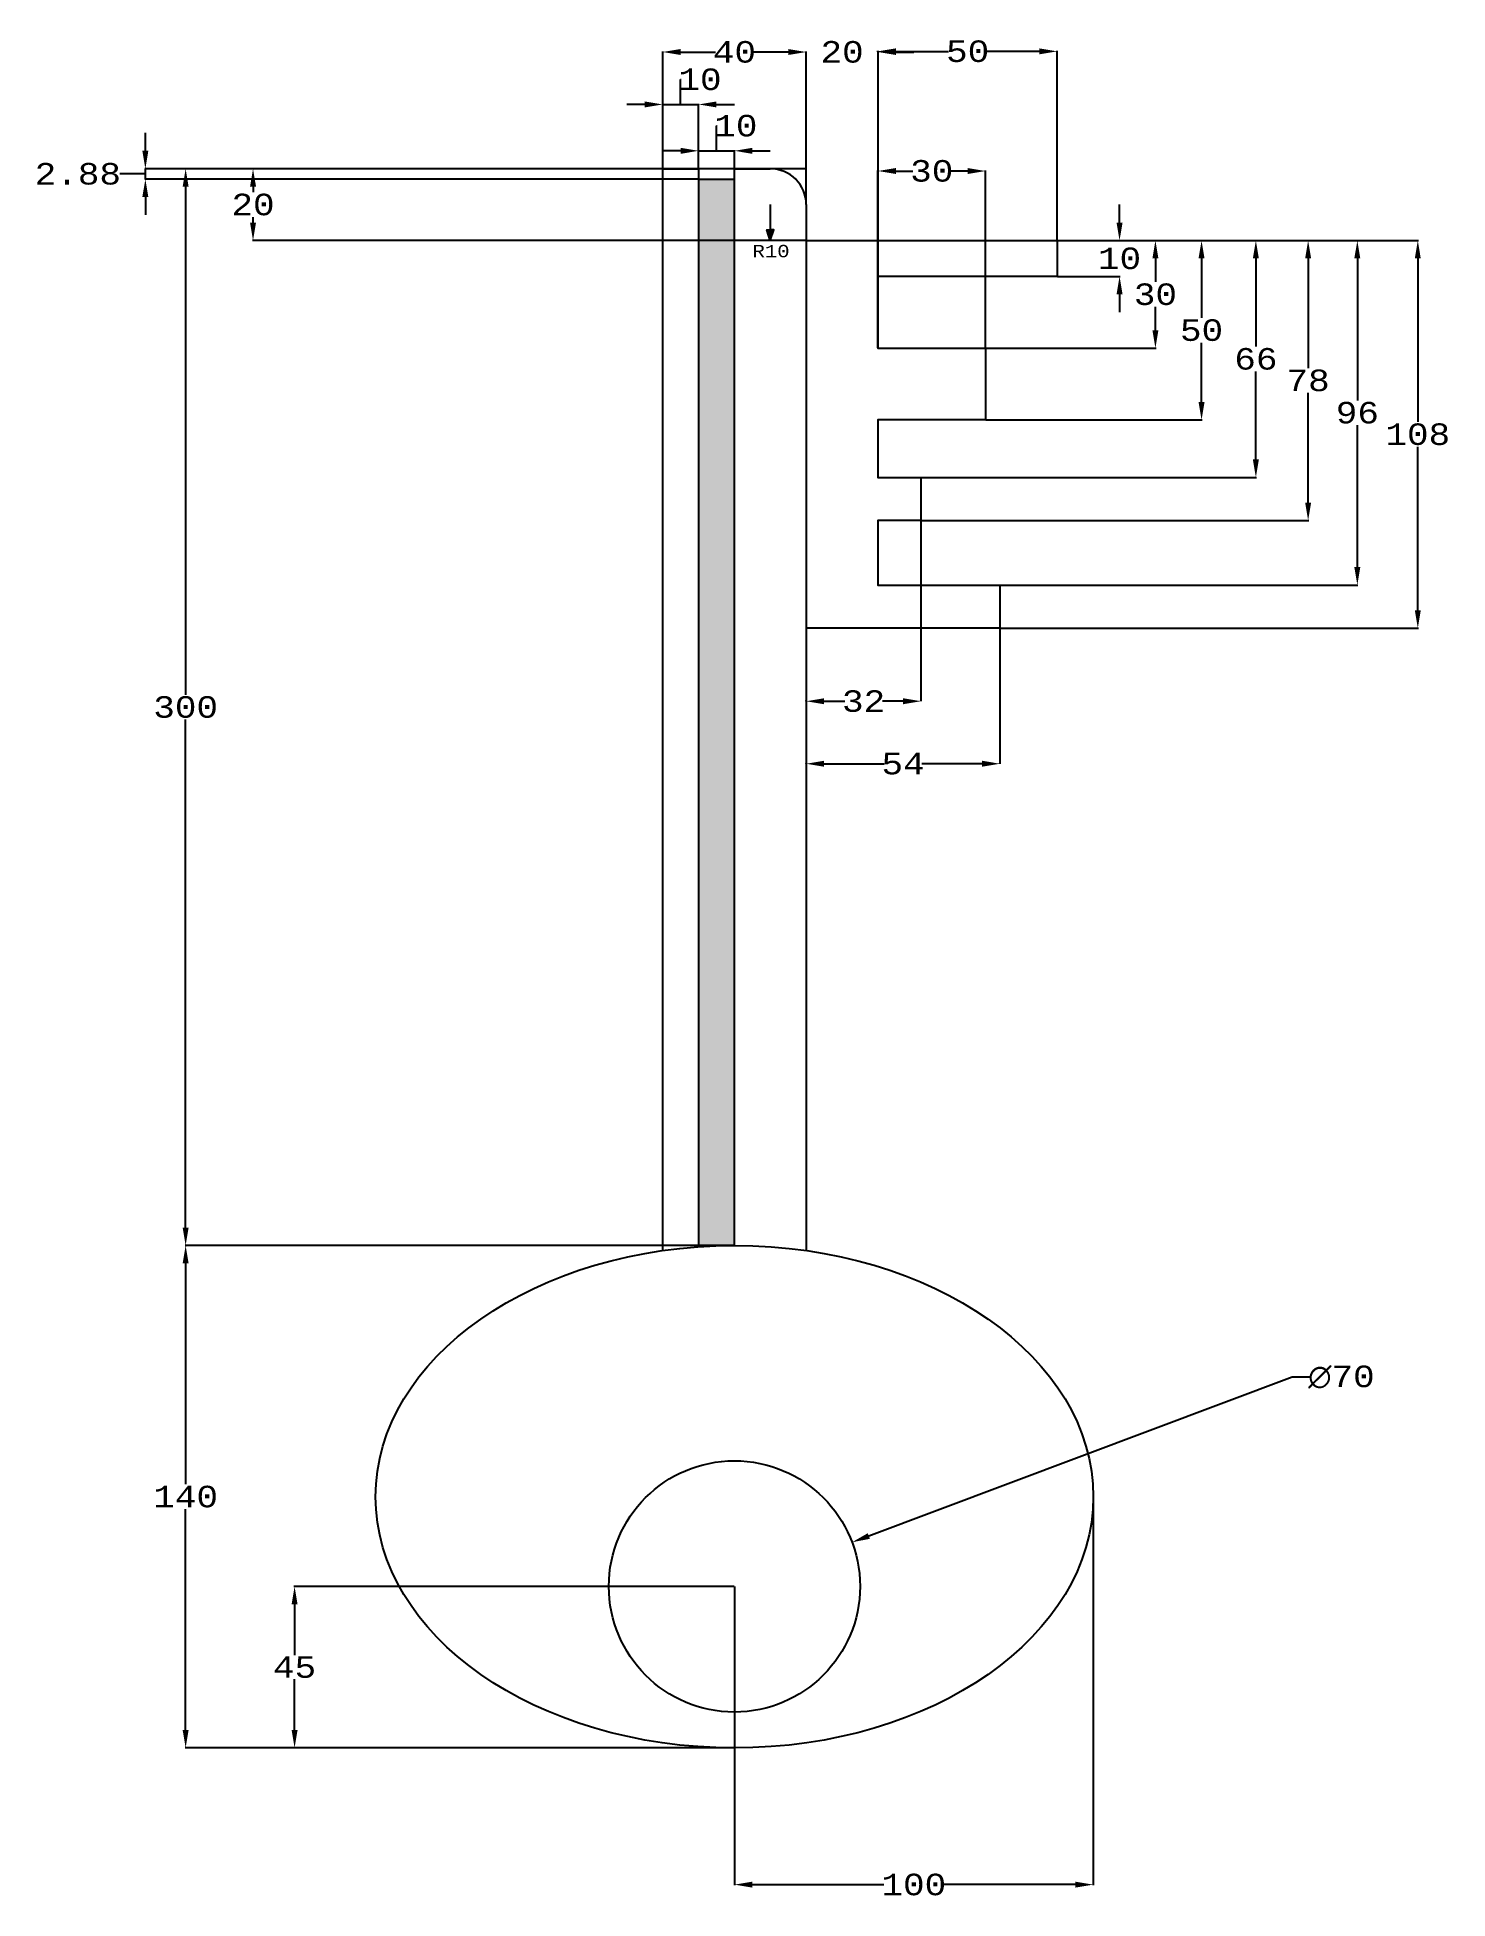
# Model space of a CAD drawing. Header units: millimetres. Extents: x 98 to 491, y 22 to 540.
import ezdxf

# ---------------------------------------------------------------- set-up
doc = ezdxf.new("R2010")
doc.units = ezdxf.units.MM
doc.header["$MEASUREMENT"] = 0
doc.layers.get('0').update_dxf_attribs({"plot": 0})
for name, color, linetype in [('dim', 30, 'Continuous'), ('Hatch', 250, 'Continuous'), ('medium', 4, 'Continuous'), ('thick', 1, 'Continuous')]:
    doc.layers.add(name, color=color, linetype=linetype)
doc.styles.get("Standard").update_dxf_attribs({"font": 'cour.ttf'})
doc.dimstyles.new('Mine', dxfattribs={"dimtxt": 6, "dimasz": 5, "dimexe": 0.18, "dimexo": 0.0625, "dimgap": 0.09, "dimtad": 0, "dimtih": 1, "dimtoh": 1, "dimdec": 0, "dimzin": 0, "dimdsep": 46, "dimtxsty": 'Standard', "dimcen": 0, "dimclrd": 256, "dimclre": 256, "dimclrt": 256, "dimadec": 0, "dimazin": 0, "dimtfac": 1, "dimtdec": 0, "dimtofl": 0, "dimtmove": 1, "dimatfit": 3, "dimldrblk": 'DOT', "dimfxl": 1, "dimtfillclr": 256, "dimtolj": 1, "dimtzin": 0, "dimlwd": -1, "dimlwe": -1, "dimarcsym": 0})

# ---------------------------------------------------------------- blocks, each defined once
blk = doc.blocks.new('*D1')
at = {"layer": 'Defpoints', "color": 0, "transparency": 16777216}
for p in [(325.16, 120.83), (259.62, 96.23)]:
    blk.add_point(p, dxfattribs=at)
at = {"layer": 'dim', "transparency": 16777216}
for p, q in [((447.83, 166.86), (329.84, 122.58)), ((452.83, 166.86), (447.83, 166.86))]:
    blk.add_line(p, q, dxfattribs=at)
blk.add_solid([(329.55, 123.36), (330.14, 121.8), (325.16, 120.83)], dxfattribs=at)
at = {"layer": 'dim', "transparency": 16777216, "insert": (461.58, 166.86), "char_height": 6, "attachment_point": 5}
blk.add_mtext('\\A1;∅70', dxfattribs=at)
blk = doc.blocks.new('_Dot')
at = {"color": 0, "linetype": 'ByBlock', "lineweight": -2}
blk.add_line((-0.5, 0), (-1, 0), dxfattribs=at)
at = {"color": 0, "linetype": 'ByBlock', "const_width": 0.5}
blk.add_lwpolyline([(-0.25, 0, 1), (0.25, 0, 1)], format="xyb", close=True, dxfattribs=at)
blk = doc.blocks.new('*D2')
at = {"layer": 'Defpoints', "color": 0, "transparency": 16777216}
for p in [(292.39, 108.53), (392.39, 108.53), (392.39, 25.44)]:
    blk.add_point(p, dxfattribs=at)
at = {"layer": 'dim', "transparency": 16777216}
for p, q in [((292.39, 108.47), (292.39, 25.26)), ((392.39, 108.47), (392.39, 25.26)), ((297.39, 25.44), (334.02, 25.44)), ((387.39, 25.44), (350.77, 25.44))]:
    blk.add_line(p, q, dxfattribs=at)
for points in [[(297.39, 26.27), (297.39, 24.61), (292.39, 25.44)], [(387.39, 26.27), (387.39, 24.61), (392.39, 25.44)]]:
    blk.add_solid(points, dxfattribs=at)
at = {"layer": 'dim', "transparency": 16777216, "insert": (342.39, 25.44), "char_height": 6, "attachment_point": 5}
blk.add_mtext('\\A1;100', dxfattribs=at)
blk = doc.blocks.new('*D3')
at = {"layer": 'Defpoints', "color": 0, "transparency": 16777216}
for p in [(169.79, 108.53), (292.39, 108.53), (292.39, 63.53)]:
    blk.add_point(p, dxfattribs=at)
at = {"layer": 'dim', "transparency": 16777216}
for p, q in [((292.33, 108.53), (169.61, 108.53)), ((169.79, 103.53), (169.79, 89.42)), ((169.79, 68.53), (169.79, 82.65)), ((292.33, 63.53), (169.61, 63.53))]:
    blk.add_line(p, q, dxfattribs=at)
for points in [[(168.96, 103.53), (170.63, 103.53), (169.79, 108.53)], [(168.96, 68.53), (170.63, 68.53), (169.79, 63.53)]]:
    blk.add_solid(points, dxfattribs=at)
at = {"layer": 'dim', "transparency": 16777216, "insert": (169.79, 86.03), "char_height": 6, "attachment_point": 5}
blk.add_mtext('\\A1;45', dxfattribs=at)
blk = doc.blocks.new('*D4')
at = {"layer": 'Defpoints', "color": 0, "transparency": 16777216}
for p in [(139.43, 203.53), (292.39, 203.53), (292.39, 63.53)]:
    blk.add_point(p, dxfattribs=at)
at = {"layer": 'dim', "transparency": 16777216}
for p, q in [((292.33, 203.53), (139.25, 203.53)), ((139.43, 198.53), (139.43, 136.99)), ((139.43, 68.53), (139.43, 130.07)), ((292.33, 63.53), (139.25, 63.53))]:
    blk.add_line(p, q, dxfattribs=at)
for points in [[(138.59, 198.53), (140.26, 198.53), (139.43, 203.53)], [(138.59, 68.53), (140.26, 68.53), (139.43, 63.53)]]:
    blk.add_solid(points, dxfattribs=at)
at = {"layer": 'dim', "transparency": 16777216, "insert": (139.43, 133.53), "char_height": 6, "attachment_point": 5}
blk.add_mtext('\\A1;140', dxfattribs=at)
blk = doc.blocks.new('*D5')
at = {"layer": 'Defpoints', "color": 0, "transparency": 16777216}
for p in [(139.43, 503.53), (272.39, 503.53), (139.43, 203.53)]:
    blk.add_point(p, dxfattribs=at)
at = {"layer": 'dim', "transparency": 16777216}
for p, q in [((272.33, 503.53), (139.25, 503.53)), ((139.43, 498.53), (139.43, 356.99)), ((139.43, 208.53), (139.43, 350.07)), ((139.49, 203.53), (139.61, 203.53))]:
    blk.add_line(p, q, dxfattribs=at)
for points in [[(138.59, 498.53), (140.26, 498.53), (139.43, 503.53)], [(138.59, 208.53), (140.26, 208.53), (139.43, 203.53)]]:
    blk.add_solid(points, dxfattribs=at)
at = {"layer": 'dim', "transparency": 16777216, "insert": (139.43, 353.53), "char_height": 6, "attachment_point": 5}
blk.add_mtext('\\A1;300', dxfattribs=at)
blk = doc.blocks.new('*D6')
at = {"layer": 'Defpoints', "color": 0, "transparency": 16777216}
for p in [(312.39, 536.06), (272.39, 503.53), (312.39, 493.53)]:
    blk.add_point(p, dxfattribs=at)
at = {"layer": 'dim', "transparency": 16777216}
for p, q in [((272.39, 503.59), (272.39, 536.24)), ((277.39, 536.06), (287.14, 536.06)), ((307.39, 536.06), (297.65, 536.06)), ((312.39, 493.59), (312.39, 536.24))]:
    blk.add_line(p, q, dxfattribs=at)
for points in [[(277.39, 536.89), (277.39, 535.23), (272.39, 536.06)], [(307.39, 536.89), (307.39, 535.23), (312.39, 536.06)]]:
    blk.add_solid(points, dxfattribs=at)
at = {"layer": 'dim', "transparency": 16777216, "insert": (292.39, 536.06), "char_height": 6, "attachment_point": 5}
blk.add_mtext('\\A1;40', dxfattribs=at)
blk = doc.blocks.new('*D7')
at = {"layer": 'Defpoints', "color": 0, "transparency": 16777216}
for p in [(312.39, 536.06), (332.39, 536.06), (332.39, 536.06)]:
    blk.add_point(p, dxfattribs=at)
at = {"layer": 'dim', "transparency": 16777216}
for p, q in [((307.39, 536.06), (302.39, 536.06)), ((312.39, 536.12), (312.39, 536.24)), ((332.39, 536.12), (332.39, 536.24)), ((337.39, 536.06), (342.39, 536.06))]:
    blk.add_line(p, q, dxfattribs=at)
for points in [[(307.39, 536.89), (307.39, 535.23), (312.39, 536.06)], [(337.39, 536.89), (337.39, 535.23), (332.39, 536.06)]]:
    blk.add_solid(points, dxfattribs=at)
at = {"layer": 'dim', "transparency": 16777216, "insert": (322.39, 536.06), "char_height": 6, "attachment_point": 5}
blk.add_mtext('\\A1;20', dxfattribs=at)
blk = doc.blocks.new('*D8')
at = {"layer": 'Defpoints', "color": 0, "transparency": 16777216}
for p in [(332.39, 536.06), (382.39, 536.24), (382.39, 536.06)]:
    blk.add_point(p, dxfattribs=at)
at = {"layer": 'dim', "transparency": 16777216}
for p, q in [((332.39, 536.12), (332.39, 536.42)), ((337.39, 536.24), (352.09, 536.24)), ((377.39, 536.24), (362.7, 536.24)), ((382.39, 536.12), (382.39, 536.42))]:
    blk.add_line(p, q, dxfattribs=at)
for points in [[(337.39, 537.07), (337.39, 535.41), (332.39, 536.24)], [(377.39, 537.07), (377.39, 535.41), (382.39, 536.24)]]:
    blk.add_solid(points, dxfattribs=at)
at = {"layer": 'dim', "transparency": 16777216, "insert": (357.39, 536.24), "char_height": 6, "attachment_point": 5}
blk.add_mtext('\\A1;50', dxfattribs=at)
blk = doc.blocks.new('*D9')
at = {"layer": 'Defpoints', "color": 0, "transparency": 16777216}
for p in [(362.39, 502.9), (332.39, 453.53), (362.39, 453.53)]:
    blk.add_point(p, dxfattribs=at)
at = {"layer": 'dim', "transparency": 16777216}
for p, q in [((332.39, 453.59), (332.39, 503.08)), ((337.39, 502.9), (342.09, 502.9)), ((357.39, 502.9), (352.7, 502.9)), ((362.39, 453.59), (362.39, 503.08))]:
    blk.add_line(p, q, dxfattribs=at)
for points in [[(337.39, 503.73), (337.39, 502.07), (332.39, 502.9)], [(357.39, 503.73), (357.39, 502.07), (362.39, 502.9)]]:
    blk.add_solid(points, dxfattribs=at)
at = {"layer": 'dim', "transparency": 16777216, "insert": (347.39, 502.9), "char_height": 6, "attachment_point": 5}
blk.add_mtext('\\A1;30', dxfattribs=at)
blk = doc.blocks.new('*D10')
at = {"layer": 'Defpoints', "color": 0, "transparency": 16777216}
for p in [(382.39, 483.53), (382.39, 473.53), (399.73, 473.53)]:
    blk.add_point(p, dxfattribs=at)
at = {"layer": 'dim', "transparency": 16777216}
for p, q in [((399.73, 488.53), (399.73, 493.53)), ((382.46, 483.53), (399.91, 483.53)), ((382.46, 473.53), (399.91, 473.53)), ((399.73, 468.53), (399.73, 463.53))]:
    blk.add_line(p, q, dxfattribs=at)
for points in [[(398.9, 488.53), (400.57, 488.53), (399.73, 483.53)], [(398.9, 468.53), (400.57, 468.53), (399.73, 473.53)]]:
    blk.add_solid(points, dxfattribs=at)
at = {"layer": 'dim', "transparency": 16777216, "insert": (399.73, 478.53), "char_height": 6, "attachment_point": 5}
blk.add_mtext('\\A1;10', dxfattribs=at)
blk = doc.blocks.new('*D11')
at = {"layer": 'Defpoints', "color": 0, "transparency": 16777216}
for p in [(382.39, 483.53), (362.39, 453.53), (409.73, 453.53)]:
    blk.add_point(p, dxfattribs=at)
at = {"layer": 'dim', "transparency": 16777216}
for p, q in [((382.46, 483.53), (409.91, 483.53)), ((409.73, 478.53), (409.73, 471.99)), ((409.73, 458.53), (409.73, 465.07)), ((362.46, 453.53), (409.91, 453.53))]:
    blk.add_line(p, q, dxfattribs=at)
for points in [[(408.9, 478.53), (410.56, 478.53), (409.73, 483.53)], [(408.9, 458.53), (410.56, 458.53), (409.73, 453.53)]]:
    blk.add_solid(points, dxfattribs=at)
at = {"layer": 'dim', "transparency": 16777216, "insert": (409.73, 468.53), "char_height": 6, "attachment_point": 5}
blk.add_mtext('\\A1;30', dxfattribs=at)
blk = doc.blocks.new('*D12')
at = {"layer": 'Defpoints', "color": 0, "transparency": 16777216}
for p in [(382.39, 483.53), (362.39, 433.53), (422.59, 433.53)]:
    blk.add_point(p, dxfattribs=at)
at = {"layer": 'dim', "transparency": 16777216}
for p, q in [((382.46, 483.53), (422.77, 483.53)), ((422.59, 478.53), (422.59, 461.99)), ((422.59, 438.53), (422.59, 455.07)), ((362.46, 433.53), (422.77, 433.53))]:
    blk.add_line(p, q, dxfattribs=at)
for points in [[(421.75, 478.53), (423.42, 478.53), (422.59, 483.53)], [(421.75, 438.53), (423.42, 438.53), (422.59, 433.53)]]:
    blk.add_solid(points, dxfattribs=at)
at = {"layer": 'dim', "transparency": 16777216, "insert": (422.59, 458.53), "char_height": 6, "attachment_point": 5}
blk.add_mtext('\\A1;50', dxfattribs=at)
blk = doc.blocks.new('*D13')
at = {"layer": 'Defpoints', "color": 0, "transparency": 16777216}
for p in [(382.39, 483.53), (344.39, 417.53), (437.73, 417.53)]:
    blk.add_point(p, dxfattribs=at)
at = {"layer": 'dim', "transparency": 16777216}
for p, q in [((382.46, 483.53), (437.91, 483.53)), ((437.73, 478.53), (437.73, 453.99)), ((437.73, 422.53), (437.73, 447.07)), ((344.46, 417.53), (437.91, 417.53))]:
    blk.add_line(p, q, dxfattribs=at)
for points in [[(436.89, 478.53), (438.56, 478.53), (437.73, 483.53)], [(436.89, 422.53), (438.56, 422.53), (437.73, 417.53)]]:
    blk.add_solid(points, dxfattribs=at)
at = {"layer": 'dim', "transparency": 16777216, "insert": (437.73, 450.53), "char_height": 6, "attachment_point": 5}
blk.add_mtext('\\A1;66', dxfattribs=at)
blk = doc.blocks.new('*D14')
at = {"layer": 'Defpoints', "color": 0, "transparency": 16777216}
for p in [(382.39, 483.53), (344.39, 405.53), (452.29, 405.53)]:
    blk.add_point(p, dxfattribs=at)
at = {"layer": 'dim', "transparency": 16777216}
for p, q in [((382.46, 483.53), (452.47, 483.53)), ((452.29, 478.53), (452.29, 447.99)), ((452.29, 410.53), (452.29, 441.07)), ((344.46, 405.53), (452.47, 405.53))]:
    blk.add_line(p, q, dxfattribs=at)
for points in [[(451.46, 478.53), (453.13, 478.53), (452.29, 483.53)], [(451.46, 410.53), (453.13, 410.53), (452.29, 405.53)]]:
    blk.add_solid(points, dxfattribs=at)
at = {"layer": 'dim', "transparency": 16777216, "insert": (452.29, 444.53), "char_height": 6, "attachment_point": 5}
blk.add_mtext('\\A1;78', dxfattribs=at)
blk = doc.blocks.new('*D15')
at = {"layer": 'Defpoints', "color": 0, "transparency": 16777216}
for p in [(382.39, 483.53), (366.39, 387.53), (466.01, 387.53)]:
    blk.add_point(p, dxfattribs=at)
at = {"layer": 'dim', "transparency": 16777216}
for p, q in [((382.46, 483.53), (466.19, 483.53)), ((466.01, 478.53), (466.01, 438.99)), ((466.01, 392.53), (466.01, 432.07)), ((366.46, 387.53), (466.19, 387.53))]:
    blk.add_line(p, q, dxfattribs=at)
for points in [[(465.17, 478.53), (466.84, 478.53), (466.01, 483.53)], [(465.17, 392.53), (466.84, 392.53), (466.01, 387.53)]]:
    blk.add_solid(points, dxfattribs=at)
at = {"layer": 'dim', "transparency": 16777216, "insert": (466.01, 435.53), "char_height": 6, "attachment_point": 5}
blk.add_mtext('\\A1;96', dxfattribs=at)
blk = doc.blocks.new('*D16')
at = {"layer": 'Defpoints', "color": 0, "transparency": 16777216}
for p in [(382.39, 483.53), (366.39, 375.53), (482.86, 375.53)]:
    blk.add_point(p, dxfattribs=at)
at = {"layer": 'dim', "transparency": 16777216}
for p, q in [((382.46, 483.53), (483.04, 483.53)), ((482.86, 478.53), (482.86, 432.99)), ((482.86, 380.53), (482.86, 426.07)), ((366.46, 375.53), (483.04, 375.53))]:
    blk.add_line(p, q, dxfattribs=at)
for points in [[(482.03, 478.53), (483.69, 478.53), (482.86, 483.53)], [(482.03, 380.53), (483.69, 380.53), (482.86, 375.53)]]:
    blk.add_solid(points, dxfattribs=at)
at = {"layer": 'dim', "transparency": 16777216, "insert": (482.86, 429.53), "char_height": 6, "attachment_point": 5}
blk.add_mtext('\\A1;108', dxfattribs=at)
blk = doc.blocks.new('*D17')
at = {"layer": 'Defpoints', "color": 0, "transparency": 16777216}
for p in [(312.39, 355.17), (312.39, 355.17), (344.39, 355.17)]:
    blk.add_point(p, dxfattribs=at)
at = {"layer": 'dim', "transparency": 16777216}
for p, q in [((312.39, 355.23), (312.39, 355.35)), ((317.39, 355.17), (323.13, 355.17)), ((339.39, 355.17), (333.66, 355.17)), ((344.39, 355.23), (344.39, 355.35))]:
    blk.add_line(p, q, dxfattribs=at)
for points in [[(317.39, 356), (317.39, 354.33), (312.39, 355.17)], [(339.39, 356), (339.39, 354.33), (344.39, 355.17)]]:
    blk.add_solid(points, dxfattribs=at)
at = {"layer": 'dim', "transparency": 16777216, "insert": (328.39, 355.17), "char_height": 6, "attachment_point": 5}
blk.add_mtext('\\A1;32', dxfattribs=at)
blk = doc.blocks.new('*D18')
at = {"layer": 'Defpoints', "color": 0, "transparency": 16777216}
for p in [(312.39, 337.75), (312.39, 337.75), (366.39, 337.75)]:
    blk.add_point(p, dxfattribs=at)
at = {"layer": 'dim', "transparency": 16777216}
for p, q in [((312.39, 337.82), (312.39, 337.93)), ((317.39, 337.75), (334.13, 337.75)), ((361.39, 337.75), (344.65, 337.75)), ((366.39, 337.82), (366.39, 337.93))]:
    blk.add_line(p, q, dxfattribs=at)
for points in [[(317.39, 338.59), (317.39, 336.92), (312.39, 337.75)], [(361.39, 338.59), (361.39, 336.92), (366.39, 337.75)]]:
    blk.add_solid(points, dxfattribs=at)
at = {"layer": 'dim', "transparency": 16777216, "insert": (339.39, 337.75), "char_height": 6, "attachment_point": 5}
blk.add_mtext('\\A1;54', dxfattribs=at)
blk = doc.blocks.new('*D19')
at = {"layer": 'Defpoints', "color": 0, "transparency": 16777216}
for p in [(158.21, 503.53), (312.39, 503.53), (312.39, 483.53)]:
    blk.add_point(p, dxfattribs=at)
at = {"layer": 'dim', "transparency": 16777216}
for p, q in [((312.33, 503.53), (158.03, 503.53)), ((158.21, 498.53), (158.21, 496.99)), ((158.21, 488.53), (158.21, 490.07)), ((312.33, 483.53), (158.03, 483.53))]:
    blk.add_line(p, q, dxfattribs=at)
for points in [[(157.38, 498.53), (159.05, 498.53), (158.21, 503.53)], [(157.38, 488.53), (159.05, 488.53), (158.21, 483.53)]]:
    blk.add_solid(points, dxfattribs=at)
at = {"layer": 'dim', "transparency": 16777216, "insert": (158.21, 493.53), "char_height": 6, "attachment_point": 5}
blk.add_mtext('\\A1;20', dxfattribs=at)
blk = doc.blocks.new('*D20')
at = {"layer": 'Defpoints', "color": 0, "transparency": 16777216}
for p in [(128.2, 503.53), (282.39, 503.53), (282.39, 500.65)]:
    blk.add_point(p, dxfattribs=at)
at = {"layer": 'dim', "transparency": 16777216}
for p, q in [((128.2, 508.53), (128.2, 513.53)), ((282.33, 503.53), (128.02, 503.53)), ((128.2, 500.65), (128.2, 503.53)), ((121.23, 502.09), (121.05, 502.09)), ((128.2, 502.09), (121.23, 502.09)), ((282.33, 500.65), (128.02, 500.65)), ((128.2, 495.65), (128.2, 490.65))]:
    blk.add_line(p, q, dxfattribs=at)
for points in [[(127.36, 508.53), (129.03, 508.53), (128.2, 503.53)], [(127.36, 495.65), (129.03, 495.65), (128.2, 500.65)]]:
    blk.add_solid(points, dxfattribs=at)
at = {"layer": 'dim', "transparency": 16777216, "insert": (109.38, 502.09), "char_height": 6, "attachment_point": 5}
blk.add_mtext('\\A1;2.88', dxfattribs=at)
blk = doc.blocks.new('*D21')
at = {"layer": 'Defpoints', "color": 0, "transparency": 16777216}
for p in [(282.39, 521.45), (272.39, 503.53), (282.39, 503.53)]:
    blk.add_point(p, dxfattribs=at)
at = {"layer": 'dim', "transparency": 16777216}
for p, q in [((277.39, 521.45), (277.39, 528.42)), ((277.39, 528.42), (277.57, 528.42)), ((267.39, 521.45), (262.39, 521.45)), ((272.39, 503.59), (272.39, 521.63)), ((272.39, 521.45), (282.39, 521.45)), ((282.39, 503.59), (282.39, 521.63)), ((287.39, 521.45), (292.39, 521.45))]:
    blk.add_line(p, q, dxfattribs=at)
for points in [[(267.39, 522.28), (267.39, 520.62), (272.39, 521.45)], [(287.39, 522.28), (287.39, 520.62), (282.39, 521.45)]]:
    blk.add_solid(points, dxfattribs=at)
at = {"layer": 'dim', "transparency": 16777216, "insert": (282.79, 528.42), "char_height": 6, "attachment_point": 5}
blk.add_mtext('\\A1;10', dxfattribs=at)
blk = doc.blocks.new('*D22')
at = {"layer": 'Defpoints', "color": 0, "transparency": 16777216}
for p in [(292.39, 508.53), (282.39, 503.53), (292.39, 503.53)]:
    blk.add_point(p, dxfattribs=at)
at = {"layer": 'dim', "transparency": 16777216}
for p, q in [((287.39, 508.53), (287.39, 515.5)), ((287.39, 515.5), (287.57, 515.5)), ((277.39, 508.53), (272.39, 508.53)), ((282.39, 503.59), (282.39, 508.71)), ((282.39, 508.53), (292.39, 508.53)), ((292.39, 503.59), (292.39, 508.71)), ((297.39, 508.53), (302.39, 508.53))]:
    blk.add_line(p, q, dxfattribs=at)
for points in [[(277.39, 509.36), (277.39, 507.69), (282.39, 508.53)], [(297.39, 509.36), (297.39, 507.69), (292.39, 508.53)]]:
    blk.add_solid(points, dxfattribs=at)
at = {"layer": 'dim', "transparency": 16777216, "insert": (292.79, 515.5), "char_height": 6, "attachment_point": 5}
blk.add_mtext('\\A1;10', dxfattribs=at)

msp = doc.modelspace()

# ---------------------------------------------------------------- hatches: boundary and pattern name
at = {"layer": 'dim'}
h = msp.add_hatch(color=256, dxfattribs=at)
h.dxf.hatch_style = 1
h.paths.add_polyline_path([(303.38, 486.48), (302.39, 486.48), (302.39, 483.53)])
h.paths.add_polyline_path([(302.39, 486.48), (301.41, 486.48), (302.39, 483.53)])
at = {"layer": 'Hatch'}
h = msp.add_hatch(color=256, dxfattribs=at)
h.dxf.hatch_style = 1
edge = h.paths.add_edge_path()
edge.add_line((292.39, 500.65), (282.39, 500.65))
edge.add_line((282.39, 500.65), (282.39, 203.18))
edge.add_ellipse((292.39, 133.53), major_axis=(-100, 0), ratio=0.7, start_angle=270, end_angle=275.7392, ccw=False)
edge.add_line((292.39, 203.53), (292.39, 500.65))

# ---------------------------------------------------------------- linework, layer by layer
at = {"layer": 'dim'}
for p, q in [((332.39, 536.42), (332.39, 473.53)), ((382.39, 483.53), (382.39, 536.24)), ((302.39, 493.53), (302.39, 483.53)), ((344.39, 405.53), (344.39, 355.17)), ((366.39, 375.53), (366.39, 337.75)), ((392.39, 133.53), (392.39, 107.14))]:
    msp.add_line(p, q, dxfattribs=at)
for points in [[(302.39, 483.53), (301.41, 486.48), (302.39, 486.48)], [(302.39, 483.53), (303.38, 486.48), (302.39, 486.48)]]:
    msp.add_lwpolyline(points, dxfattribs=at)
at = {"layer": 'medium'}
msp.add_circle((292.39, 108.53), 35, dxfattribs=at)
msp.add_ellipse((292.39, 133.53), major_axis=(-100, 0), ratio=0.7, dxfattribs=at)
at = {"layer": 'thick'}
msp.add_line((282.39, 500.65), (292.39, 500.65), dxfattribs=at)
for points in [[(272.39, 202.12), (272.39, 503.53), (282.39, 503.53)], [(282.39, 503.53), (282.39, 203.18)], [(292.39, 203.53), (292.39, 503.53)], [(292.39, 503.53), (302.39, 503.53)], [(312.39, 493.53), (312.39, 202.12)], [(312.39, 483.53), (382.39, 483.53), (382.39, 473.53), (332.39, 473.53), (332.39, 453.53), (362.39, 453.53), (362.39, 433.53), (332.39, 433.53), (332.39, 417.53), (344.39, 417.53), (344.39, 405.53), (332.39, 405.53), (332.39, 387.53), (366.39, 387.53), (366.39, 375.53), (312.39, 375.53)]]:
    msp.add_lwpolyline(points, dxfattribs=at)
msp.add_arc((302.39, 493.53), 10, 0, 90, dxfattribs=at)
msp.add_arc((302.39, 493.53), 10, 0, 90, dxfattribs=at)

# ---------------------------------------------------------------- texts
at = {"layer": 'dim'}
msp.add_text('R10', height=3.437, dxfattribs=at).set_placement((297.43, 478.87))

# ---------------------------------------------------------------- dimensions: what is measured, and where the dimension line sits
for base, p1, p2, picture, middle in [((312.39, 536.06), (272.39, 503.53), (312.39, 493.53), '*D6', (292.39, 536.06)), ((332.39, 536.06), (312.39, 536.06), (332.39, 536.06), '*D7', (322.39, 536.06)), ((382.39, 536.24), (332.39, 536.06), (382.39, 536.06), '*D8', (357.39, 536.24)), ((282.39, 521.45), (272.39, 503.53), (282.39, 503.53), '*D21', (277.66, 528.42)), ((292.39, 508.53), (282.39, 503.53), (292.39, 503.53), '*D22', (287.66, 515.5)), ((362.39, 502.9), (332.39, 453.53), (362.39, 453.53), '*D9', (347.39, 502.9)), ((312.39, 355.17), (344.39, 355.17), (312.39, 355.17), '*D17', (328.39, 355.17)), ((312.39, 337.75), (366.39, 337.75), (312.39, 337.75), '*D18', (339.39, 337.75)), ((392.39, 25.44), (292.39, 108.53), (392.39, 108.53), '*D2', (342.39, 25.44))]:
    dim = msp.add_linear_dim(base=base, p1=p1, p2=p2, dimstyle='Mine', dxfattribs=at)
    dim.commit()
    dim.dimension.update_dxf_attribs({"geometry": picture, "text_midpoint": middle})
dim = msp.add_linear_dim(base=(128.2, 503.53), p1=(282.39, 500.65), p2=(282.39, 503.53), angle=90, text='2.88', dimstyle='Mine', dxfattribs=at)
dim.commit()
dim.dimension.update_dxf_attribs({"geometry": '*D20', "text_midpoint": (120.96, 502.09)})
for base, p1, p2, picture, middle in [((139.43, 503.53), (139.43, 203.53), (272.39, 503.53), '*D5', (139.43, 353.53)), ((158.21, 503.53), (312.39, 483.53), (312.39, 503.53), '*D19', (158.21, 493.53)), ((399.73, 473.53), (382.39, 483.53), (382.39, 473.53), '*D10', (399.73, 478.53)), ((437.73, 417.53), (382.39, 483.53), (344.39, 417.53), '*D13', (437.73, 450.53)), ((452.29, 405.53), (382.39, 483.53), (344.39, 405.53), '*D14', (452.29, 444.53)), ((409.73, 453.53), (382.39, 483.53), (362.39, 453.53), '*D11', (409.73, 468.53)), ((422.59, 433.53), (382.39, 483.53), (362.39, 433.53), '*D12', (422.59, 458.53)), ((466.01, 387.53), (382.39, 483.53), (366.39, 387.53), '*D15', (466.01, 435.53)), ((482.86, 375.53), (382.39, 483.53), (366.39, 375.53), '*D16', (482.86, 429.53)), ((139.43, 203.53), (292.39, 63.53), (292.39, 203.53), '*D4', (139.43, 133.53)), ((169.79, 108.53), (292.39, 63.53), (292.39, 108.53), '*D3', (169.79, 86.03))]:
    dim = msp.add_linear_dim(base=base, p1=p1, p2=p2, angle=90, dimstyle='Mine', dxfattribs=at)
    dim.commit()
    dim.dimension.update_dxf_attribs({"geometry": picture, "text_midpoint": middle})
dim = msp.add_diameter_dim_2p(p1=(259.62, 96.23), p2=(325.16, 120.83), dimstyle='Mine', dxfattribs=at)
dim.commit()
dim.dimension.update_dxf_attribs({"geometry": '*D1', "text_midpoint": (447.83, 166.86), "dimtype": 163})

doc.saveas('drawing.dxf')
